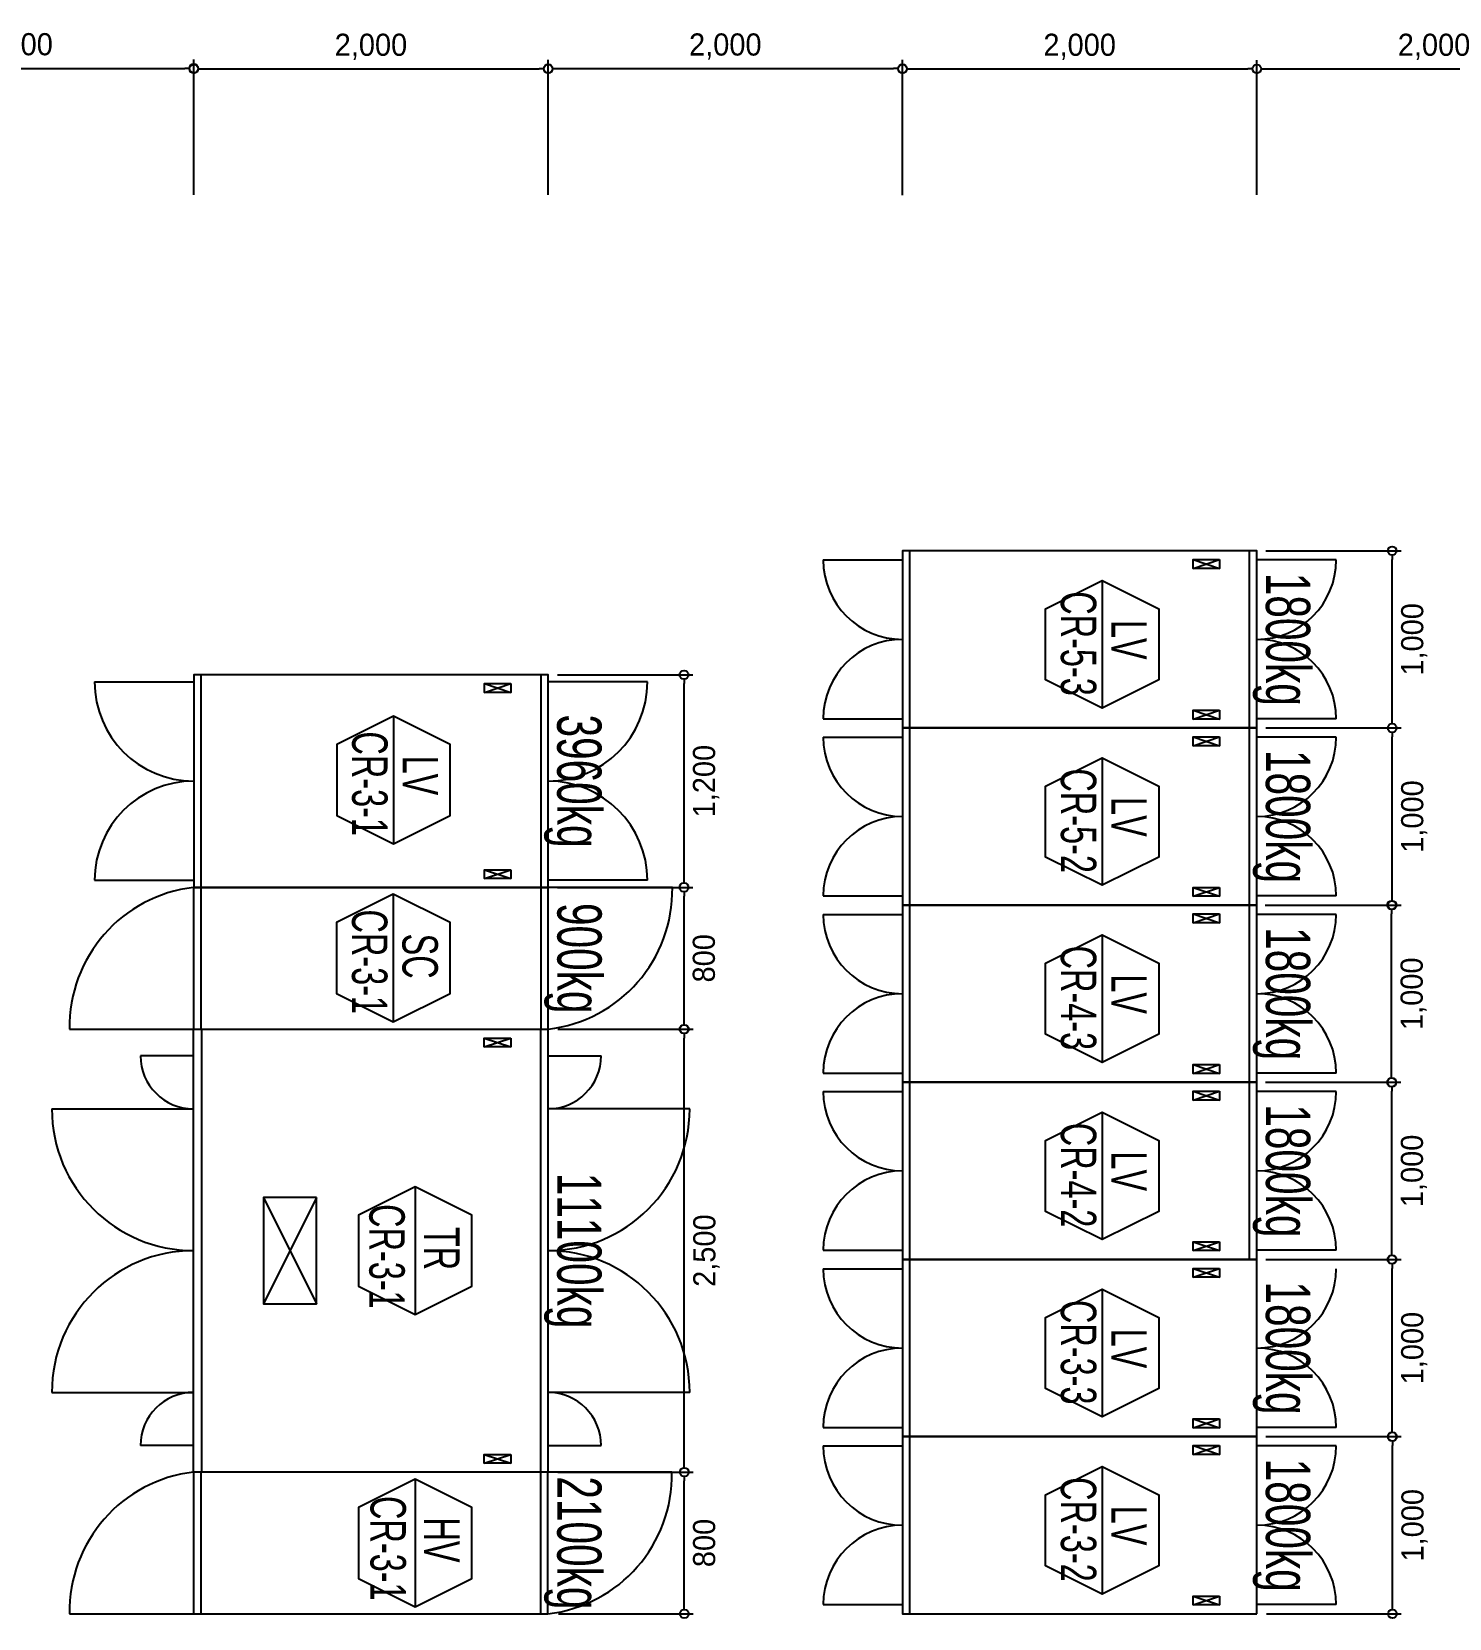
# Model space of a CAD drawing. Header units: millimetres. Extents: x 89978 to 501025, y -351975 to 837171.
# Drawn here: x 292686 to 300686, y 742977 to 751931 of the extents above; entities that cross this region are included whole.
import ezdxf
from ezdxf.enums import TextEntityAlignment as Align

# ---------------------------------------------------------------- set-up
doc = ezdxf.new("R2010")
doc.units = ezdxf.units.MM
doc.header["$LTSCALE"] = 150
doc.layers.get('Defpoints').update_dxf_attribs({"color": 150})
for name, color, linetype in [('------00 Switch Gear', 3, 'Continuous'), ('------00 Switch Gear_Number', 1, 'Continuous'), ('-----36 Dimension', 1, 'Continuous'), ('20251030_전기하중검토', 241, 'Continuous')]:
    doc.layers.add(name, color=color, linetype=linetype)
doc.layers.add('NOPLOT', color=191, linetype='Continuous', plot=False)
doc.styles.add('ELEC', font='')
doc.styles.get('ELEC').set_extended_font_data('Dotum')
doc.dimstyles.new('ELEC', dxfattribs={"dimscale": 100, "dimtxt": 2, "dimasz": 1, "dimexe": 2, "dimexo": 1, "dimgap": 1, "dimtad": 1, "dimdec": 0, "dimrnd": 0.25, "dimzin": 9, "dimdsep": 32, "dimlunit": 6, "dimtxsty": 'ELEC', "dimblk": 'Z_DOT', "dimcen": 3, "dimclrd": 7, "dimclre": 7, "dimclrt": 3, "dimadec": 0, "dimazin": 0, "dimtfac": 1, "dimtdec": 0, "dimtix": 1, "dimtmove": 2, "dimatfit": 1, "dimfxl": 1, "dimarcsym": 0})

# ---------------------------------------------------------------- blocks, each defined once
blk = doc.blocks.new('_DOTBLANK')
at = {"color": 0, "linetype": 'ByBlock'}
blk.add_line((-0.5, 0), (-1, 0), dxfattribs=at)
blk.add_circle((0, 0), 0.5, dxfattribs=at)
blk = doc.blocks.new('*D373')
at = {"layer": '-----36 Dimension', "color": 0, "lineweight": -2, "transparency": 16777216}
for p, q in [((299600.5, 751010.8, 0), (299600.5, 751771.3, 0)), ((301600.5, 751007.6, 0), (301600.5, 751771.3, 0)), ((299650.5, 751721.3, 0), (301550.5, 751721.3, 0))]:
    blk.add_line(p, q, dxfattribs=at)
at = {"layer": 'Defpoints', "color": 0, "transparency": 16777216}
for p in [(301600.5, 751721.3, 0), (299600.5, 750960.8, 0), (301600.5, 750957.6, 0)]:
    blk.add_point(p, dxfattribs=at)
at = {"layer": '-----36 Dimension', "color": 0, "lineweight": -2, "transparency": 16777216, "xscale": 50, "yscale": 50, "zscale": 50, "rotation": 180}
blk.add_blockref('_DOTBLANK', (299600.5, 751721.3, 0), dxfattribs=at)
at = {"layer": '-----36 Dimension', "color": 0, "lineweight": -2, "transparency": 16777216, "xscale": 50, "yscale": 50, "zscale": 50}
blk.add_blockref('_DOTBLANK', (301600.5, 751721.3, 0), dxfattribs=at)
at = {"layer": '-----36 Dimension', "color": 0, "transparency": 16777216, "insert": (300600.5, 751846, 0), "char_height": 125, "attachment_point": 5, "style": 'ELEC'}
blk.add_mtext('2,000', dxfattribs=at)
blk = doc.blocks.new('Z_DOT')
for p, q in [((0, -2), (0, 2)), ((-2, 0), (2, 0))]:
    blk.add_line(p, q)
for radius in [2.5, 1.25]:
    blk.add_circle((0, 0), radius)
blk = doc.blocks.new('*D374')
at = {"layer": '-----36 Dimension', "color": 0, "lineweight": -2, "transparency": 16777216}
for p, q in [((297600.5, 751010.8, 0), (297600.5, 751771.3, 0)), ((299600.5, 751010.8, 0), (299600.5, 751771.3, 0)), ((297650.5, 751721.3, 0), (299550.5, 751721.3, 0))]:
    blk.add_line(p, q, dxfattribs=at)
at = {"layer": 'Defpoints', "color": 0, "transparency": 16777216}
for p in [(299600.5, 751721.3, 0), (297600.5, 750960.8, 0), (299600.5, 750960.8, 0)]:
    blk.add_point(p, dxfattribs=at)
at = {"layer": '-----36 Dimension', "color": 0, "lineweight": -2, "transparency": 16777216, "xscale": 50, "yscale": 50, "zscale": 50, "rotation": 180}
blk.add_blockref('_DOTBLANK', (297600.5, 751721.3, 0), dxfattribs=at)
at = {"layer": '-----36 Dimension', "color": 0, "lineweight": -2, "transparency": 16777216, "xscale": 50, "yscale": 50, "zscale": 50}
blk.add_blockref('_DOTBLANK', (299600.5, 751721.3, 0), dxfattribs=at)
at = {"layer": '-----36 Dimension', "color": 0, "transparency": 16777216, "insert": (298600.5, 751846, 0), "char_height": 125, "attachment_point": 5, "style": 'ELEC'}
blk.add_mtext('2,000', dxfattribs=at)
blk = doc.blocks.new('*D375')
at = {"layer": '-----36 Dimension', "color": 0, "lineweight": -2, "transparency": 16777216}
for p, q in [((295600.5, 751012.3, 0), (295600.5, 751772.9, 0)), ((297600.5, 751009.2, 0), (297600.5, 751772.9, 0)), ((295650.5, 751722.9, 0), (297550.5, 751722.9, 0))]:
    blk.add_line(p, q, dxfattribs=at)
at = {"layer": 'Defpoints', "color": 0, "transparency": 16777216}
for p in [(297600.5, 751722.9, 0), (295600.5, 750962.3, 0), (297600.5, 750959.2, 0)]:
    blk.add_point(p, dxfattribs=at)
at = {"layer": '-----36 Dimension', "color": 0, "lineweight": -2, "transparency": 16777216, "xscale": 50, "yscale": 50, "zscale": 50, "rotation": 180}
blk.add_blockref('_DOTBLANK', (295600.5, 751722.9, 0), dxfattribs=at)
at = {"layer": '-----36 Dimension', "color": 0, "lineweight": -2, "transparency": 16777216, "xscale": 50, "yscale": 50, "zscale": 50}
blk.add_blockref('_DOTBLANK', (297600.5, 751722.9, 0), dxfattribs=at)
at = {"layer": '-----36 Dimension', "color": 0, "transparency": 16777216, "insert": (296600.5, 751847.5, 0), "char_height": 125, "attachment_point": 5, "style": 'ELEC'}
blk.add_mtext('2,000', dxfattribs=at)
blk = doc.blocks.new('*D376')
at = {"layer": '-----36 Dimension', "color": 0, "lineweight": -2, "transparency": 16777216}
for p, q in [((293600.5, 751010.8, 0), (293600.5, 751771.3, 0)), ((295600.5, 751010.8, 0), (295600.5, 751771.3, 0)), ((293650.5, 751721.3, 0), (295550.5, 751721.3, 0))]:
    blk.add_line(p, q, dxfattribs=at)
at = {"layer": 'Defpoints', "color": 0, "transparency": 16777216}
for p in [(295600.5, 751721.3, 0), (293600.5, 750960.8, 0), (295600.5, 750960.8, 0)]:
    blk.add_point(p, dxfattribs=at)
at = {"layer": '-----36 Dimension', "color": 0, "lineweight": -2, "transparency": 16777216, "xscale": 50, "yscale": 50, "zscale": 50, "rotation": 180}
blk.add_blockref('_DOTBLANK', (293600.5, 751721.3, 0), dxfattribs=at)
at = {"layer": '-----36 Dimension', "color": 0, "lineweight": -2, "transparency": 16777216, "xscale": 50, "yscale": 50, "zscale": 50}
blk.add_blockref('_DOTBLANK', (295600.5, 751721.3, 0), dxfattribs=at)
at = {"layer": '-----36 Dimension', "color": 0, "transparency": 16777216, "insert": (294600.5, 751846, 0), "char_height": 125, "attachment_point": 5, "style": 'ELEC'}
blk.add_mtext('2,000', dxfattribs=at)
blk = doc.blocks.new('*D377')
at = {"layer": '-----36 Dimension', "color": 0, "lineweight": -2, "transparency": 16777216}
for p, q in [((291600.5, 751013.9, 0), (291600.5, 751774.5, 0)), ((293600.5, 751010.8, 0), (293600.5, 751774.5, 0)), ((291650.5, 751724.5, 0), (293550.5, 751724.5, 0))]:
    blk.add_line(p, q, dxfattribs=at)
at = {"layer": 'Defpoints', "color": 0, "transparency": 16777216}
for p in [(293600.5, 751724.5, 0), (291600.5, 750963.9, 0), (293600.5, 750960.8, 0)]:
    blk.add_point(p, dxfattribs=at)
at = {"layer": '-----36 Dimension', "color": 0, "lineweight": -2, "transparency": 16777216, "xscale": 50, "yscale": 50, "zscale": 50, "rotation": 180}
blk.add_blockref('_DOTBLANK', (291600.5, 751724.5, 0), dxfattribs=at)
at = {"layer": '-----36 Dimension', "color": 0, "lineweight": -2, "transparency": 16777216, "xscale": 50, "yscale": 50, "zscale": 50}
blk.add_blockref('_DOTBLANK', (293600.5, 751724.5, 0), dxfattribs=at)
at = {"layer": '-----36 Dimension', "color": 0, "transparency": 16777216, "insert": (292600.5, 751849.1, 0), "char_height": 125, "attachment_point": 5, "style": 'ELEC'}
blk.add_mtext('2,000', dxfattribs=at)
blk = doc.blocks.new('*D337')
at = {"layer": '-----36 Dimension', "color": 0, "lineweight": -2, "transparency": 16777216}
for p, q in [((299650.5, 749001.6, 0), (300414.2, 749001.6, 0)), ((300364.2, 748051.6, 0), (300364.2, 748951.6, 0)), ((299653.6, 748001.6, 0), (300414.2, 748001.6, 0))]:
    blk.add_line(p, q, dxfattribs=at)
at = {"layer": 'Defpoints', "color": 0, "transparency": 16777216}
for p in [(299600.5, 749001.6, 0), (300364.2, 749001.6, 0), (299603.6, 748001.6, 0)]:
    blk.add_point(p, dxfattribs=at)
at = {"layer": '-----36 Dimension', "color": 0, "lineweight": -2, "transparency": 16777216, "xscale": 50, "yscale": 50, "zscale": 50}
for p, rotation in [((300364.2, 749001.6, 0), 90), ((300364.2, 748001.6, 0), 270)]:
    blk.add_blockref('_DOTBLANK', p, dxfattribs=dict(at, rotation=rotation))
at = {"layer": '-----36 Dimension', "color": 0, "transparency": 16777216, "insert": (300488.8, 748501.6, 0), "char_height": 125, "attachment_point": 5, "rotation": 90, "style": 'ELEC'}
blk.add_mtext('1,000', dxfattribs=at)
blk = doc.blocks.new('*D338')
at = {"layer": '-----36 Dimension', "color": 0, "lineweight": -2, "transparency": 16777216}
for p, q in [((299650.5, 748001.6), (300414.2, 748001.6)), ((300364.2, 747051.6), (300364.2, 747951.6)), ((299653.6, 747001.6), (300414.2, 747001.6))]:
    blk.add_line(p, q, dxfattribs=at)
at = {"layer": 'Defpoints', "color": 0, "transparency": 16777216}
for p in [(299600.5, 748001.6, 0), (300364.2, 748001.6), (299603.6, 747001.6, 0)]:
    blk.add_point(p, dxfattribs=at)
at = {"layer": '-----36 Dimension', "color": 0, "lineweight": -2, "transparency": 16777216, "xscale": 50, "yscale": 50, "zscale": 50}
for p, rotation in [((300364.2, 748001.6), 90), ((300364.2, 747001.6), 270)]:
    blk.add_blockref('_DOTBLANK', p, dxfattribs=dict(at, rotation=rotation))
at = {"layer": '-----36 Dimension', "color": 0, "transparency": 16777216, "insert": (300488.8, 747501.6), "char_height": 125, "attachment_point": 5, "rotation": 90, "style": 'ELEC'}
blk.add_mtext('1,000', dxfattribs=at)
blk = doc.blocks.new('*D343')
at = {"layer": '-----36 Dimension', "color": 0, "lineweight": -2, "transparency": 16777216}
for p, q in [((299647.3, 747001.6, 0), (300411, 747001.6, 0)), ((300361, 746051.6, 0), (300361, 746951.6, 0)), ((299650.5, 746001.6, 0), (300411, 746001.6, 0))]:
    blk.add_line(p, q, dxfattribs=at)
at = {"layer": 'Defpoints', "color": 0, "transparency": 16777216}
for p in [(299597.3, 747001.6, 0), (300361, 747001.6, 0), (299600.5, 746001.6, 0)]:
    blk.add_point(p, dxfattribs=at)
at = {"layer": '-----36 Dimension', "color": 0, "lineweight": -2, "transparency": 16777216, "xscale": 50, "yscale": 50, "zscale": 50}
for p, rotation in [((300361, 747001.6, 0), 90), ((300361, 746001.6, 0), 270)]:
    blk.add_blockref('_DOTBLANK', p, dxfattribs=dict(at, rotation=rotation))
at = {"layer": '-----36 Dimension', "color": 0, "transparency": 16777216, "insert": (300485.7, 746501.6, 0), "char_height": 125, "attachment_point": 5, "rotation": 90, "style": 'ELEC'}
blk.add_mtext('1,000', dxfattribs=at)
blk = doc.blocks.new('*D344')
at = {"layer": '-----36 Dimension', "color": 0, "lineweight": -2, "transparency": 16777216}
for p, q in [((299648.9, 746001.6, 0), (300412.6, 746001.6, 0)), ((300362.6, 745051.6, 0), (300362.6, 745951.6, 0)), ((299652, 745001.6, 0), (300412.6, 745001.6, 0))]:
    blk.add_line(p, q, dxfattribs=at)
at = {"layer": 'Defpoints', "color": 0, "transparency": 16777216}
for p in [(299598.9, 746001.6, 0), (300362.6, 746001.6, 0), (299602, 745001.6, 0)]:
    blk.add_point(p, dxfattribs=at)
at = {"layer": '-----36 Dimension', "color": 0, "lineweight": -2, "transparency": 16777216, "xscale": 50, "yscale": 50, "zscale": 50}
for p, rotation in [((300362.6, 746001.6, 0), 90), ((300362.6, 745001.6, 0), 270)]:
    blk.add_blockref('_DOTBLANK', p, dxfattribs=dict(at, rotation=rotation))
at = {"layer": '-----36 Dimension', "color": 0, "transparency": 16777216, "insert": (300487.2, 745501.6, 0), "char_height": 125, "attachment_point": 5, "rotation": 90, "style": 'ELEC'}
blk.add_mtext('1,000', dxfattribs=at)
blk = doc.blocks.new('*D349')
at = {"layer": '-----36 Dimension', "color": 0, "lineweight": -2, "transparency": 16777216}
for p, q in [((299650.5, 745001.6), (300414.2, 745001.6)), ((300364.2, 744051.6), (300364.2, 744951.6)), ((299653.6, 744001.6), (300414.2, 744001.6))]:
    blk.add_line(p, q, dxfattribs=at)
at = {"layer": 'Defpoints', "color": 0, "transparency": 16777216}
for p in [(299600.5, 745001.6, 0), (300364.2, 745001.6), (299603.6, 744001.6, 0)]:
    blk.add_point(p, dxfattribs=at)
at = {"layer": '-----36 Dimension', "color": 0, "lineweight": -2, "transparency": 16777216, "xscale": 50, "yscale": 50, "zscale": 50}
for p, rotation in [((300364.2, 745001.6), 90), ((300364.2, 744001.6), 270)]:
    blk.add_blockref('_DOTBLANK', p, dxfattribs=dict(at, rotation=rotation))
at = {"layer": '-----36 Dimension', "color": 0, "transparency": 16777216, "insert": (300488.8, 744501.6), "char_height": 125, "attachment_point": 5, "rotation": 90, "style": 'ELEC'}
blk.add_mtext('1,000', dxfattribs=at)
blk = doc.blocks.new('*D350')
at = {"layer": '-----36 Dimension', "color": 0, "lineweight": -2, "transparency": 16777216}
for p, q in [((299652, 744001.6), (300415.8, 744001.6)), ((300365.8, 743051.6), (300365.8, 743951.6)), ((299655.2, 743001.6), (300415.8, 743001.6))]:
    blk.add_line(p, q, dxfattribs=at)
at = {"layer": 'Defpoints', "color": 0, "transparency": 16777216}
for p in [(299602, 744001.6, 0), (300365.8, 744001.6), (299605.2, 743001.6, 0)]:
    blk.add_point(p, dxfattribs=at)
at = {"layer": '-----36 Dimension', "color": 0, "lineweight": -2, "transparency": 16777216, "xscale": 50, "yscale": 50, "zscale": 50}
for p, rotation in [((300365.8, 744001.6), 90), ((300365.8, 743001.6), 270)]:
    blk.add_blockref('_DOTBLANK', p, dxfattribs=dict(at, rotation=rotation))
at = {"layer": '-----36 Dimension', "color": 0, "transparency": 16777216, "insert": (300490.4, 743501.6), "char_height": 125, "attachment_point": 5, "rotation": 90, "style": 'ELEC'}
blk.add_mtext('1,000', dxfattribs=at)
blk = doc.blocks.new('*D351')
at = {"layer": '-----36 Dimension', "color": 0, "lineweight": -2, "transparency": 16777216}
for p, q in [((295653.6, 748301.6), (296417.4, 748301.6)), ((296367.4, 747151.6), (296367.4, 748251.6)), ((295656.8, 747101.6), (296417.4, 747101.6))]:
    blk.add_line(p, q, dxfattribs=at)
at = {"layer": 'Defpoints', "color": 0, "transparency": 16777216}
for p in [(295603.6, 748301.6, 0), (296367.4, 748301.6), (295606.8, 747101.6, 0)]:
    blk.add_point(p, dxfattribs=at)
at = {"layer": '-----36 Dimension', "color": 0, "lineweight": -2, "transparency": 16777216, "xscale": 50, "yscale": 50, "zscale": 50}
for p, rotation in [((296367.4, 748301.6), 90), ((296367.4, 747101.6), 270)]:
    blk.add_blockref('_DOTBLANK', p, dxfattribs=dict(at, rotation=rotation))
at = {"layer": '-----36 Dimension', "color": 0, "transparency": 16777216, "insert": (296492, 747701.6), "char_height": 125, "attachment_point": 5, "rotation": 90, "style": 'ELEC'}
blk.add_mtext('1,200', dxfattribs=at)
blk = doc.blocks.new('*D352')
at = {"layer": '-----36 Dimension', "color": 0, "lineweight": -2, "transparency": 16777216}
for p, q in [((295653.6, 747101.6), (296417.4, 747101.6)), ((296367.4, 746351.6), (296367.4, 747051.6)), ((295656.8, 746301.6), (296417.4, 746301.6))]:
    blk.add_line(p, q, dxfattribs=at)
at = {"layer": 'Defpoints', "color": 0, "transparency": 16777216}
for p in [(295603.6, 747101.6, 0), (296367.4, 747101.6), (295606.8, 746301.6, 0)]:
    blk.add_point(p, dxfattribs=at)
at = {"layer": '-----36 Dimension', "color": 0, "lineweight": -2, "transparency": 16777216, "xscale": 50, "yscale": 50, "zscale": 50}
for p, rotation in [((296367.4, 747101.6), 90), ((296367.4, 746301.6), 270)]:
    blk.add_blockref('_DOTBLANK', p, dxfattribs=dict(at, rotation=rotation))
at = {"layer": '-----36 Dimension', "color": 0, "transparency": 16777216, "insert": (296480, 746701.6), "char_height": 125, "attachment_point": 5, "rotation": 90, "style": 'ELEC'}
blk.add_mtext('800', dxfattribs=at)
blk = doc.blocks.new('*D353')
at = {"layer": '-----36 Dimension', "color": 0, "lineweight": -2, "transparency": 16777216}
for p, q in [((295655.2, 746301.6), (296419, 746301.6)), ((296369, 743851.6), (296369, 746251.6)), ((295658.4, 743801.6), (296419, 743801.6))]:
    blk.add_line(p, q, dxfattribs=at)
at = {"layer": 'Defpoints', "color": 0, "transparency": 16777216}
for p in [(295605.2, 746301.6, 0), (296369, 746301.6), (295608.4, 743801.6, 0)]:
    blk.add_point(p, dxfattribs=at)
at = {"layer": '-----36 Dimension', "color": 0, "lineweight": -2, "transparency": 16777216, "xscale": 50, "yscale": 50, "zscale": 50}
for p, rotation in [((296369, 746301.6), 90), ((296369, 743801.6), 270)]:
    blk.add_blockref('_DOTBLANK', p, dxfattribs=dict(at, rotation=rotation))
at = {"layer": '-----36 Dimension', "color": 0, "transparency": 16777216, "insert": (296493.6, 745051.6), "char_height": 125, "attachment_point": 5, "rotation": 90, "style": 'ELEC'}
blk.add_mtext('2,500', dxfattribs=at)
blk = doc.blocks.new('*D354')
at = {"layer": '-----36 Dimension', "color": 0, "lineweight": -2, "transparency": 16777216}
for p, q in [((295655.2, 743801.6), (296419, 743801.6)), ((296369, 743051.6), (296369, 743751.6)), ((295658.4, 743001.6), (296419, 743001.6))]:
    blk.add_line(p, q, dxfattribs=at)
at = {"layer": 'Defpoints', "color": 0, "transparency": 16777216}
for p in [(295605.2, 743801.6, 0), (296369, 743801.6), (295608.4, 743001.6, 0)]:
    blk.add_point(p, dxfattribs=at)
at = {"layer": '-----36 Dimension', "color": 0, "lineweight": -2, "transparency": 16777216, "xscale": 50, "yscale": 50, "zscale": 50}
for p, rotation in [((296369, 743801.6), 90), ((296369, 743001.6), 270)]:
    blk.add_blockref('_DOTBLANK', p, dxfattribs=dict(at, rotation=rotation))
at = {"layer": '-----36 Dimension', "color": 0, "transparency": 16777216, "insert": (296481.6, 743401.6), "char_height": 125, "attachment_point": 5, "rotation": 90, "style": 'ELEC'}
blk.add_mtext('800', dxfattribs=at)

msp = doc.modelspace()

# ---------------------------------------------------------------- linework, layer by layer
at = {"layer": '------00 Switch Gear'}
for p, q in [((297642.5, 748001.6, 0), (297642.5, 749001.6, 0)), ((299558.5, 748001.6, 0), (299558.5, 749001.6, 0)), ((297152.5, 748949.6, 0), (297600.5, 748949.6, 0)), ((299240.5, 748951.6, 0), (299390.5, 748901.6, 0)), ((299240.5, 748901.6, 0), (299390.5, 748951.6, 0)), ((300048.5, 748949.6, 0), (299600.5, 748949.6, 0)), ((300048.5, 748949.6, 0), (299600.5, 748949.6, 0)), ((293040.5, 748261.6, 0), (293600.5, 748261.6, 0)), ((293642.5, 747101.6, 0), (293642.5, 748301.6, 0)), ((295240.5, 748251.6, 0), (295390.5, 748201.6, 0)), ((295240.5, 748201.6, 0), (295390.5, 748251.6, 0)), ((295560.5, 747101.6, 0), (295560.5, 748301.6, 0)), ((296160.5, 748261.6, 0), (295600.5, 748261.6, 0)), ((299240.5, 748101.6, 0), (299390.5, 748051.6, 0)), ((299240.5, 748051.6, 0), (299390.5, 748101.6, 0)), ((297152.5, 748053.6, 0), (297600.5, 748053.6, 0)), ((297642.5, 747001.6, 0), (297642.5, 748001.6, 0)), ((299558.5, 747001.6, 0), (299558.5, 748001.6, 0)), ((300048.5, 748053.6, 0), (299600.5, 748053.6, 0)), ((297152.5, 747949.6, 0), (297600.5, 747949.6, 0)), ((299240.5, 747951.6, 0), (299390.5, 747901.6, 0)), ((299240.5, 747901.6, 0), (299390.5, 747951.6, 0)), ((300048.5, 747949.6, 0), (299600.5, 747949.6, 0)), ((295240.5, 747201.6, 0), (295390.5, 747151.6, 0)), ((295240.5, 747151.6, 0), (295390.5, 747201.6, 0)), ((293040.5, 747141.6, 0), (293600.5, 747141.6, 0)), ((293639.5, 747101.6, 0), (293639.5, 746301.6, 0)), ((295559.5, 747101.6, 0), (295559.5, 746301.6, 0)), ((296160.5, 747141.6, 0), (295600.5, 747141.6, 0)), ((296301.5, 747101.6, 0), (295601.5, 747101.6, 0)), ((299240.5, 747101.6, 0), (299390.5, 747051.6, 0)), ((299240.5, 747051.6, 0), (299390.5, 747101.6, 0)), ((297152.5, 747053.6, 0), (297600.5, 747053.6, 0)), ((297642.5, 746001.6, 0), (297642.5, 747001.6, 0)), ((299558.5, 746001.6, 0), (299558.5, 747001.6, 0)), ((300048.5, 747053.6, 0), (299600.5, 747053.6, 0)), ((297152.5, 746949.6, 0), (297600.5, 746949.6, 0)), ((299240.5, 746951.6, 0), (299390.5, 746901.6, 0)), ((299240.5, 746901.6, 0), (299390.5, 746951.6, 0)), ((300048.5, 746949.6, 0), (299600.5, 746949.6, 0)), ((292899.5, 746301.6, 0), (293599.5, 746301.6, 0)), ((293643.5, 746301.6, 0), (293643.5, 743801.6, 0)), ((295557.5, 746301.6, 0), (295557.5, 743801.6, 0)), ((295239.5, 746251.6, 0), (295389.5, 746201.6, 0)), ((295239.5, 746201.6, 0), (295389.5, 746251.6, 0)), ((293599.5, 746151.6, 0), (293299.5, 746151.6, 0)), ((295599.5, 746151.6, 0), (295899.5, 746151.6, 0)), ((299240.5, 746101.6, 0), (299390.5, 746051.6, 0)), ((299240.5, 746051.6, 0), (299390.5, 746101.6, 0)), ((297152.5, 746053.6, 0), (297600.5, 746053.6, 0)), ((300048.5, 746053.6, 0), (299600.5, 746053.6, 0)), ((297152.5, 745949.6, 0), (297600.5, 745949.6, 0)), ((297642.5, 745001.6, 0), (297642.5, 746001.6, 0)), ((299240.5, 745951.6, 0), (299390.5, 745901.6, 0)), ((299240.5, 745901.6, 0), (299390.5, 745951.6, 0)), ((299558.5, 745001.6, 0), (299558.5, 746001.6, 0)), ((300048.5, 745949.6, 0), (299600.5, 745949.6, 0)), ((292799.5, 745851.6, 0), (293599.5, 745851.6, 0)), ((296399.5, 745851.6, 0), (295599.5, 745851.6, 0)), ((297152.5, 745053.6, 0), (297600.5, 745053.6, 0)), ((299240.5, 745101.6, 0), (299390.5, 745051.6, 0)), ((299240.5, 745051.6, 0), (299390.5, 745101.6, 0)), ((300048.5, 745053.6, 0), (299600.5, 745053.6, 0)), ((297152.5, 744949.6, 0), (297600.5, 744949.6, 0)), ((297642.5, 744001.6, 0), (297642.5, 745001.6, 0)), ((299240.5, 744951.6, 0), (299390.5, 744901.6, 0)), ((299240.5, 744901.6, 0), (299390.5, 744951.6, 0)), ((292799.5, 744251.6, 0), (293599.5, 744251.6, 0)), ((296399.5, 744251.6, 0), (295599.5, 744251.6, 0)), ((297152.5, 744053.6, 0), (297600.5, 744053.6, 0)), ((299240.5, 744101.6, 0), (299390.5, 744051.6, 0)), ((299240.5, 744051.6, 0), (299390.5, 744101.6, 0)), ((300048.5, 744053.6, 0), (299600.5, 744053.6, 0)), ((293599.5, 743951.6, 0), (293299.5, 743951.6, 0)), ((295599.5, 743951.6, 0), (295899.5, 743951.6, 0)), ((297152.5, 743949.6, 0), (297600.5, 743949.6, 0)), ((297642.5, 743001.6, 0), (297642.5, 744001.6, 0)), ((299240.5, 743951.6, 0), (299390.5, 743901.6, 0)), ((299240.5, 743901.6, 0), (299390.5, 743951.6, 0)), ((300048.5, 743949.6, 0), (299600.5, 743949.6, 0)), ((295239.5, 743901.6, 0), (295389.5, 743851.6, 0)), ((295239.5, 743851.6, 0), (295389.5, 743901.6, 0)), ((293639.5, 743801.6, 0), (293639.5, 743001.6, 0)), ((295557.5, 743801.6, 0), (295557.5, 743001.6, 0)), ((296299.5, 743801.6, 0), (295599.5, 743801.6, 0)), ((297152.5, 743053.6, 0), (297600.5, 743053.6, 0)), ((299240.5, 743101.6, 0), (299390.5, 743051.6, 0)), ((299240.5, 743051.6, 0), (299390.5, 743101.6, 0)), ((300048.5, 743053.6, 0), (299600.5, 743053.6, 0)), ((292899.5, 743001.6, 0), (293599.5, 743001.6, 0))]:
    msp.add_line(p, q, dxfattribs=at)
at = {"layer": '------00 Switch Gear', "elevation": 0}
for points in [[(299600.5, 748001.6), (299600.5, 749001.6), (297600.5, 749001.6), (297600.5, 748001.6)], [(299390.5, 748951.6), (299390.5, 748901.6), (299240.5, 748901.6), (299240.5, 748951.6)], [(295600.5, 747101.6), (295600.5, 748301.6), (293600.5, 748301.6), (293600.5, 747101.6)], [(295390.5, 748251.6), (295390.5, 748201.6), (295240.5, 748201.6), (295240.5, 748251.6)], [(299390.5, 748101.6), (299390.5, 748051.6), (299240.5, 748051.6), (299240.5, 748101.6)], [(299600.5, 747001.6), (299600.5, 748001.6), (297600.5, 748001.6), (297600.5, 747001.6)], [(299390.5, 747951.6), (299390.5, 747901.6), (299240.5, 747901.6), (299240.5, 747951.6)], [(295390.5, 747201.6), (295390.5, 747151.6), (295240.5, 747151.6), (295240.5, 747201.6)], [(293599.5, 747101.6), (293599.5, 746301.6), (295601.5, 746301.6), (295601.5, 747101.6)], [(299390.5, 747101.6), (299390.5, 747051.6), (299240.5, 747051.6), (299240.5, 747101.6)], [(299600.5, 746001.6), (299600.5, 747001.6), (297600.5, 747001.6), (297600.5, 746001.6)], [(299390.5, 746951.6), (299390.5, 746901.6), (299240.5, 746901.6), (299240.5, 746951.6)], [(295599.5, 746301.6), (295599.5, 743801.6), (293599.5, 743801.6), (293599.5, 746301.6)], [(295389.5, 746251.6), (295389.5, 746201.6), (295239.5, 746201.6), (295239.5, 746251.6)], [(299390.5, 746101.6), (299390.5, 746051.6), (299240.5, 746051.6), (299240.5, 746101.6)], [(299600.5, 745001.6), (299600.5, 746001.6), (297600.5, 746001.6), (297600.5, 745001.6)], [(299390.5, 745951.6), (299390.5, 745901.6), (299240.5, 745901.6), (299240.5, 745951.6)], [(299390.5, 745101.6), (299390.5, 745051.6), (299240.5, 745051.6), (299240.5, 745101.6)], [(299600.5, 744001.6), (299600.5, 745001.6), (297600.5, 745001.6), (297600.5, 744001.6)], [(299390.5, 744951.6), (299390.5, 744901.6), (299240.5, 744901.6), (299240.5, 744951.6)], [(299390.5, 744101.6), (299390.5, 744051.6), (299240.5, 744051.6), (299240.5, 744101.6)], [(299600.5, 743001.6), (299600.5, 744001.6), (297600.5, 744001.6), (297600.5, 743001.6)], [(299390.5, 743951.6), (299390.5, 743901.6), (299240.5, 743901.6), (299240.5, 743951.6)], [(295389.5, 743901.6), (295389.5, 743851.6), (295239.5, 743851.6), (295239.5, 743901.6)], [(293599.5, 743801.6), (293599.5, 743001.6), (295599.5, 743001.6), (295599.5, 743801.6)], [(299390.5, 743101.6), (299390.5, 743051.6), (299240.5, 743051.6), (299240.5, 743101.6)]]:
    msp.add_lwpolyline(points, close=True, dxfattribs=at)
at = {"layer": '------00 Switch Gear'}
for centre, radius, start, end in [((297600.5, 748949.6, 0), 448, 180, 270), ((299600.5, 748949.6, 0), 448, 270, 0), ((297600.5, 748053.6, 0), 448, 90, 180), ((299600.5, 748053.6, 0), 448, 0, 90), ((293600.5, 748261.6, 0), 560, 180, 270), ((295600.5, 748261.6, 0), 560, 270, 0), ((297600.5, 747949.6, 0), 448, 180, 270), ((299600.5, 747949.6, 0), 448, 270, 0), ((293600.5, 747141.6, 0), 560, 90, 180), ((295600.5, 747141.6, 0), 560, 0, 90), ((297600.5, 747053.6, 0), 448, 90, 180), ((299600.5, 747053.6, 0), 448, 0, 90), ((293690.8, 746315.4, 0), 791.5, 96.62652, 181.00162), ((295510.1, 747087.8, 0), 791.5, 276.62652, 1.00162), ((297600.5, 746949.6, 0), 448, 180, 270), ((299600.5, 746949.6, 0), 448, 270, 0), ((297600.5, 746053.6, 0), 448, 90, 180), ((299600.5, 746053.6, 0), 448, 0, 90), ((293599.5, 746151.6, 0), 300, 180, 270), ((295599.5, 746151.6, 0), 300, 270, 0), ((297600.5, 745949.6, 0), 448, 180, 270), ((299600.5, 745949.6, 0), 448, 270, 0), ((293599.5, 745851.6, 0), 800, 180, 270), ((295599.5, 745851.6, 0), 800, 270, 0), ((297600.5, 745053.6, 0), 448, 90, 180), ((299600.5, 745053.6, 0), 448, 0, 90), ((293599.5, 744251.6, 0), 800, 90, 180), ((295599.5, 744251.6, 0), 800, 0, 90), ((297600.5, 744949.6, 0), 448, 180, 270), ((299600.5, 744949.6, 0), 448, 270, 0), ((297600.5, 744053.6, 0), 448, 90, 180), ((299600.5, 744053.6, 0), 448, 0, 90), ((293599.5, 743951.6, 0), 300, 90, 180), ((295599.5, 743951.6, 0), 300, 0, 90), ((297600.5, 743949.6, 0), 448, 180, 270), ((299600.5, 743949.6, 0), 448, 270, 0), ((293690.8, 743015.4, 0), 791.5, 96.62652, 181.00162), ((295508.1, 743787.8, 0), 791.5, 276.62652, 1.00162), ((297600.5, 743053.6, 0), 448, 90, 180), ((299600.5, 743053.6, 0), 448, 0, 90)]:
    msp.add_arc(centre, radius, start, end, dxfattribs=at)
at = {"layer": '------00 Switch Gear_Number', "color": 1, "elevation": 0}
for points in [[(298727.7, 748833.5), (298727.7, 748113.5), (298407.7, 748273.1), (298407.7, 748673.8), (298727.7, 748833.5), (299047.7, 748673.8), (299047.7, 748273.1), (298727.7, 748113.5)], [(294727.7, 748067.8), (294727.7, 747347.8), (295047.7, 747507.4), (295047.7, 747908.2), (294727.7, 748067.8), (294407.7, 747908.2), (294407.7, 747507.4), (294727.7, 747347.8)], [(298727.7, 747833.5), (298727.7, 747113.5), (298407.7, 747273.1), (298407.7, 747673.8), (298727.7, 747833.5), (299047.7, 747673.8), (299047.7, 747273.1), (298727.7, 747113.5)], [(294726.7, 747062.7), (294726.7, 746342.7), (295046.7, 746502.4), (295046.7, 746903.1), (294726.7, 747062.7), (294406.7, 746903.1), (294406.7, 746502.4), (294726.7, 746342.7)], [(298727.7, 746833.5), (298727.7, 746113.5), (298407.7, 746273.1), (298407.7, 746673.8), (298727.7, 746833.5), (299047.7, 746673.8), (299047.7, 746273.1), (298727.7, 746113.5)], [(298727.7, 745833.5), (298727.7, 745113.5), (298407.7, 745273.1), (298407.7, 745673.8), (298727.7, 745833.5), (299047.7, 745673.8), (299047.7, 745273.1), (298727.7, 745113.5)], [(294849.5, 745411.6), (294849.5, 744691.6), (295169.5, 744851.2), (295169.5, 745251.9), (294849.5, 745411.6), (294529.5, 745251.9), (294529.5, 744851.2), (294849.5, 744691.6)], [(298727.7, 744833.5), (298727.7, 744113.5), (298407.7, 744273.1), (298407.7, 744673.8), (298727.7, 744833.5), (299047.7, 744673.8), (299047.7, 744273.1), (298727.7, 744113.5)], [(298727.7, 743833.5), (298727.7, 743113.5), (298407.7, 743273.1), (298407.7, 743673.8), (298727.7, 743833.5), (299047.7, 743673.8), (299047.7, 743273.1), (298727.7, 743113.5)], [(294849.5, 743761.6), (294849.5, 743041.6), (295169.5, 743201.2), (295169.5, 743601.9), (294849.5, 743761.6), (294529.5, 743601.9), (294529.5, 743201.2), (294849.5, 743041.6)]]:
    msp.add_lwpolyline(points, dxfattribs=at)
at = {"layer": 'NOPLOT'}
for p, q in [((294293.5, 745351.6, 0), (293993.5, 744751.6, 0)), ((293993.5, 745351.6, 0), (294293.5, 744751.6, 0))]:
    msp.add_line(p, q, dxfattribs=at)
at = {"layer": 'NOPLOT', "elevation": 0}
msp.add_lwpolyline([(294293.5, 745351.6), (293993.5, 745351.6), (293993.5, 744751.6), (294293.5, 744751.6)], close=True, dxfattribs=at)

# ---------------------------------------------------------------- texts
at = {"layer": '------00 Switch Gear_Number', "color": 0, "style": 'ELEC', "width": 0.7}
for s, p in [('CR-5-3', (298594.3, 748478.2, 0)), ('LV', (298879, 748499.4, 0)), ('CR-3-1', (294594.3, 747687, 0)), ('LV', (294879, 747733.8, 0)), ('CR-5-2', (298594.3, 747478.2, 0)), ('LV', (298879, 747499.4, 0)), ('CR-3-1', (294593.3, 746681.9, 0)), ('SC', (294878, 746713.7, 0)), ('CR-4-3', (298594.3, 746478.2, 0)), ('LV', (298879, 746499.4, 0)), ('CR-4-2', (298594.3, 745478.2, 0)), ('LV', (298879, 745499.4, 0)), ('CR-3-1', (294691.2, 745019.1, 0)), ('TR', (295000.7, 745063.8, 0)), ('CR-3-3', (298594.3, 744478.2, 0)), ('LV', (298879, 744499.4, 0)), ('CR-3-2', (298594.3, 743478.2, 0)), ('CR-3-1', (294697.8, 743371.5, 0)), ('LV', (298879, 743499.4, 0)), ('HV', (295000.6, 743418.3, 0))]:
    msp.add_text(s, height=200, rotation=270, dxfattribs=at).set_placement(p, align=Align.MIDDLE_CENTER)
at = {"layer": '20251030_전기하중검토', "style": 'ELEC', "width": 0.7}
for s, p in [('1800kg', (299745.5, 748501.9, 0)), ('3960kg', (295745.5, 747701.9, 0)), ('1800kg', (299745.5, 747501.9, 0)), ('900kg', (295746.5, 746701.9, 0)), ('1800kg', (299745.5, 746501.9, 0)), ('1800kg', (299745.5, 745501.9, 0)), ('11100kg', (295745.5, 745051.9, 0)), ('1800kg', (299745.5, 744501.9, 0)), ('1800kg', (299745.5, 743501.9, 0)), ('2100kg', (295745.5, 743401.9, 0))]:
    msp.add_text(s, height=250, rotation=270, dxfattribs=at).set_placement(p, align=Align.MIDDLE)

# ---------------------------------------------------------------- dimensions: what is measured, and where the dimension line sits
at = {"layer": '-----36 Dimension'}
for base, p1, p2, angle, picture, middle in [((293600.5, 751724.5, 0), (291600.5, 750963.9, 0), (293600.5, 750960.8, 0), 180, '*D377', (292600.5, 751849.1, 0)), ((295600.5, 751721.3, 0), (293600.5, 750960.8, 0), (295600.5, 750960.8, 0), 180, '*D376', (294600.5, 751846, 0)), ((297600.5, 751722.9, 0), (295600.5, 750962.3, 0), (297600.5, 750959.2, 0), 180, '*D375', (296600.5, 751847.5, 0)), ((299600.5, 751721.3, 0), (297600.5, 750960.8, 0), (299600.5, 750960.8, 0), 180, '*D374', (298600.5, 751846, 0)), ((301600.5, 751721.3, 0), (299600.5, 750960.8, 0), (301600.5, 750957.6, 0), 180, '*D373', (300600.5, 751846, 0)), ((300364.2, 749001.6, 0), (299603.6, 748001.6, 0), (299600.5, 749001.6, 0), 270, '*D337', (300488.8, 748501.6, 0)), ((296367.4, 748301.6, 0), (295606.8, 747101.6, 0), (295603.6, 748301.6, 0), 270, '*D351', (296492, 747701.6, 0)), ((300364.2, 748001.6, 0), (299603.6, 747001.6, 0), (299600.5, 748001.6, 0), 270, '*D338', (300488.8, 747501.6, 0)), ((296367.4, 747101.6, 0), (295606.8, 746301.6, 0), (295603.6, 747101.6, 0), 270, '*D352', (296480, 746701.6, 0)), ((300361, 747001.6, 0), (299600.5, 746001.6, 0), (299597.3, 747001.6, 0), 270, '*D343', (300485.7, 746501.6, 0)), ((296369, 746301.6, 0), (295608.4, 743801.6, 0), (295605.2, 746301.6, 0), 270, '*D353', (296493.6, 745051.6, 0)), ((300362.6, 746001.6, 0), (299602, 745001.6, 0), (299598.9, 746001.6, 0), 270, '*D344', (300487.2, 745501.6, 0)), ((300364.2, 745001.6, 0), (299603.6, 744001.6, 0), (299600.5, 745001.6, 0), 270, '*D349', (300488.8, 744501.6, 0)), ((300365.8, 744001.6, 0), (299605.2, 743001.6, 0), (299602, 744001.6, 0), 270, '*D350', (300490.4, 743501.6, 0)), ((296369, 743801.6, 0), (295608.4, 743001.6, 0), (295605.2, 743801.6, 0), 270, '*D354', (296481.6, 743401.6, 0))]:
    dim = msp.add_linear_dim(base=base, p1=p1, p2=p2, angle=angle, dimstyle='ELEC', override={"dimscale": 50, "dimtxt": 2.5, "dimexe": 1, "dimtad": 2, "dimtxsty": 'ELEC', "dimblk1": 'DOTBLANK', "dimblk2": 'DOTBLANK', "dimsah": 1, "dimclrd": 0, "dimclre": 0, "dimclrt": 0}, dxfattribs=at)
    dim.commit()
    dim.dimension.update_dxf_attribs({"geometry": picture, "text_midpoint": middle})

doc.saveas('drawing.dxf')
